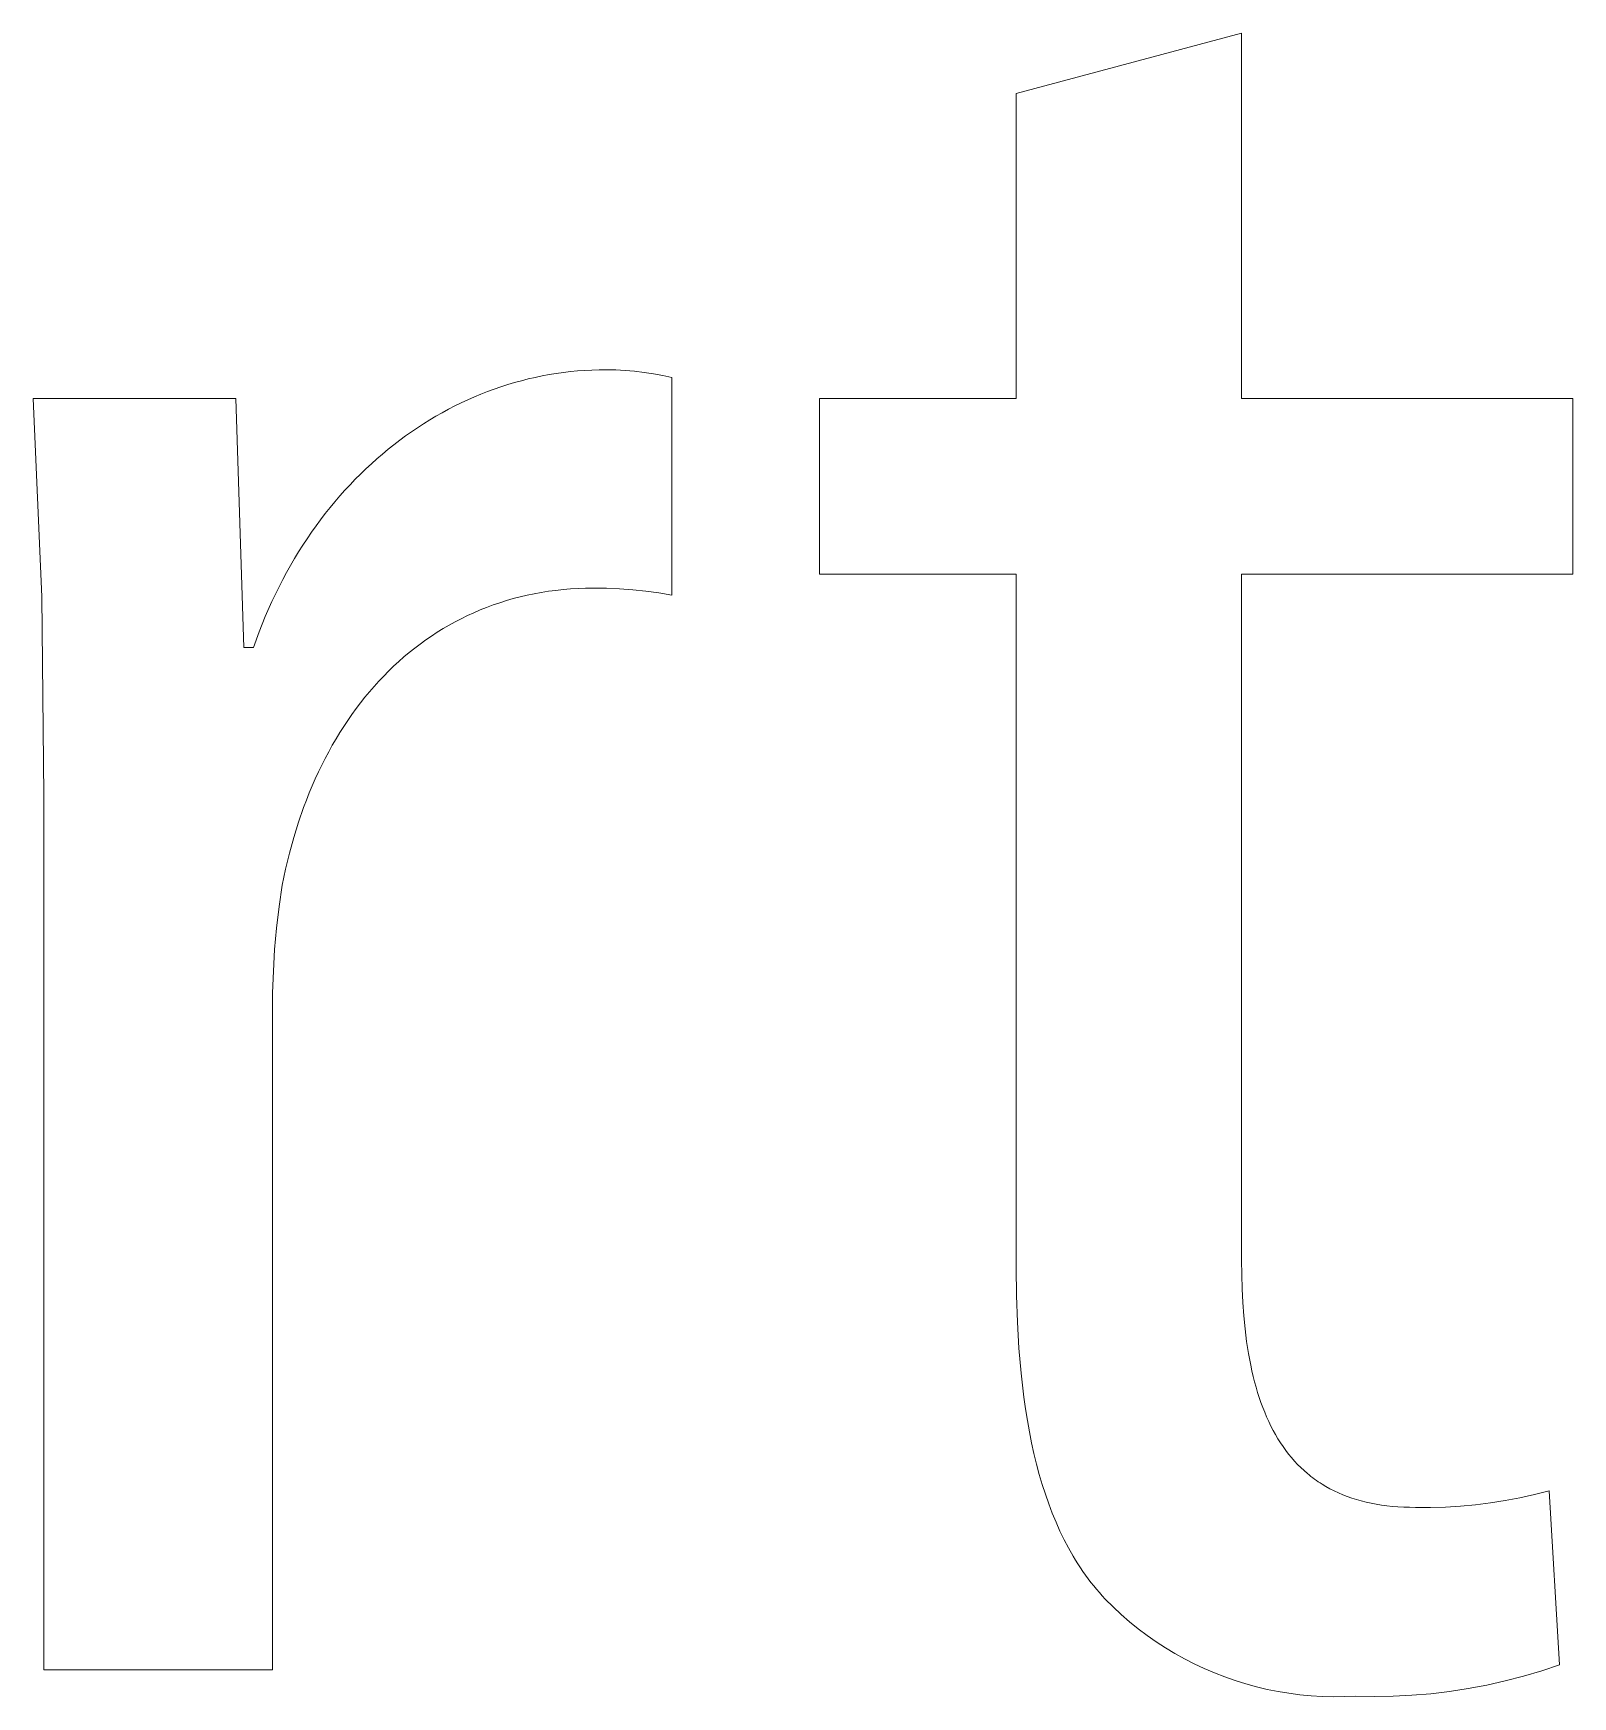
# Model space of a CAD drawing. Header units: millimetres. Extents: x -1656 to 3995, y -637 to 3312.
# Drawn here: x 2539.49 to 2572.65, y -542.41 to -506.58 of the extents above; entities that cross this region are included whole.
import ezdxf

# ---------------------------------------------------------------- set-up
doc = ezdxf.new("R2010")
doc.units = ezdxf.units.MM
doc.header["$MEASUREMENT"] = 0
doc.layers.add('Domyślny', color=7, linetype='Continuous', true_color=0x000000)

msp = doc.modelspace()

# ---------------------------------------------------------------- linework, layer by layer
at = {"layer": 'Domyślny', "color": 18, "lineweight": 15, "true_color": 0x000000}
for p, q in [((2560.665, -507.881), (2565.52, -506.582)), ((2565.52, -506.582), (2565.52, -514.448)), ((2560.665, -514.448), (2560.665, -507.881)), ((2550.007, -514.065), (2550.155, -514.027)), ((2550.155, -514.027), (2550.305, -513.993)), ((2550.305, -513.993), (2550.455, -513.962)), ((2550.455, -513.962), (2550.606, -513.934)), ((2550.606, -513.934), (2550.758, -513.909)), ((2550.758, -513.909), (2550.91, -513.887)), ((2550.91, -513.887), (2551.063, -513.869)), ((2551.063, -513.869), (2551.217, -513.854)), ((2551.217, -513.854), (2551.371, -513.842)), ((2551.371, -513.842), (2551.526, -513.834)), ((2551.526, -513.834), (2551.681, -513.829)), ((2551.681, -513.829), (2551.837, -513.827)), ((2551.837, -513.827), (2552.041, -513.832)), ((2552.041, -513.832), (2552.244, -513.843)), ((2552.244, -513.843), (2552.446, -513.861)), ((2552.446, -513.861), (2552.649, -513.885)), ((2552.649, -513.885), (2552.85, -513.916)), ((2552.85, -513.916), (2553.05, -513.953)), ((2553.05, -513.953), (2553.248, -513.996)), ((2553.248, -513.996), (2553.248, -518.682)), ((2548.852, -514.476), (2548.993, -514.414)), ((2548.993, -514.414), (2549.135, -514.355)), ((2549.135, -514.355), (2549.277, -514.299)), ((2549.277, -514.299), (2549.421, -514.246)), ((2549.421, -514.246), (2549.566, -514.196)), ((2549.566, -514.196), (2549.712, -514.149)), ((2549.712, -514.149), (2549.859, -514.105)), ((2549.859, -514.105), (2550.007, -514.065)), ((2539.676, -518.718), (2539.493, -514.448)), ((2539.493, -514.448), (2543.858, -514.448)), ((2543.858, -514.448), (2544.028, -519.811)), ((2548.166, -514.829), (2548.3, -514.753)), ((2548.3, -514.753), (2548.437, -514.679)), ((2548.437, -514.679), (2548.574, -514.609)), ((2548.574, -514.609), (2548.712, -514.541)), ((2548.712, -514.541), (2548.852, -514.476)), ((2556.431, -518.23), (2556.431, -514.448)), ((2556.431, -514.448), (2560.665, -514.448)), ((2565.52, -514.448), (2572.651, -514.448)), ((2572.651, -514.448), (2572.651, -518.23)), ((2547.64, -515.163), (2547.769, -515.076)), ((2547.769, -515.076), (2547.9, -514.991)), ((2547.9, -514.991), (2548.032, -514.909)), ((2548.032, -514.909), (2548.166, -514.829)), ((2547.136, -515.542), (2547.26, -515.443)), ((2547.26, -515.443), (2547.385, -515.347)), ((2547.385, -515.347), (2547.511, -515.254)), ((2547.511, -515.254), (2547.64, -515.163)), ((2546.775, -515.853), (2546.894, -515.747)), ((2546.894, -515.747), (2547.014, -515.643)), ((2547.014, -515.643), (2547.136, -515.542)), ((2546.316, -516.305), (2546.428, -516.188)), ((2546.428, -516.188), (2546.542, -516.074)), ((2546.542, -516.074), (2546.657, -515.962)), ((2546.657, -515.962), (2546.775, -515.853)), ((2545.991, -516.67), (2546.097, -516.546)), ((2546.097, -516.546), (2546.206, -516.424)), ((2546.206, -516.424), (2546.316, -516.305)), ((2545.783, -516.926), (2545.886, -516.797)), ((2545.886, -516.797), (2545.991, -516.67)), ((2545.486, -517.328), (2545.583, -517.192)), ((2545.583, -517.192), (2545.682, -517.058)), ((2545.682, -517.058), (2545.783, -516.926)), ((2545.208, -517.751), (2545.298, -517.608)), ((2545.298, -517.608), (2545.391, -517.467)), ((2545.391, -517.467), (2545.486, -517.328)), ((2545.033, -518.044), (2545.119, -517.896)), ((2545.119, -517.896), (2545.208, -517.751)), ((2544.787, -518.5), (2544.867, -518.346)), ((2544.867, -518.346), (2544.948, -518.194)), ((2544.948, -518.194), (2545.033, -518.044)), ((2560.665, -518.23), (2556.431, -518.23)), ((2560.665, -533.172), (2560.665, -518.23)), ((2572.651, -518.23), (2565.52, -518.23)), ((2565.52, -518.23), (2565.52, -533.002)), ((2544.634, -518.816), (2544.787, -518.5)), ((2550.129, -518.684), (2549.979, -518.719)), ((2550.281, -518.652), (2550.129, -518.684)), ((2550.434, -518.624), (2550.281, -518.652)), ((2550.589, -518.6), (2550.434, -518.624)), ((2550.746, -518.579), (2550.589, -518.6)), ((2550.905, -518.562), (2550.746, -518.579)), ((2551.065, -518.549), (2550.905, -518.562)), ((2551.226, -518.539), (2551.065, -518.549)), ((2551.39, -518.533), (2551.226, -518.539)), ((2551.555, -518.531), (2551.39, -518.533)), ((2551.839, -518.535), (2551.555, -518.531)), ((2552.122, -518.547), (2551.839, -518.535)), ((2552.405, -518.567), (2552.122, -518.547)), ((2552.687, -518.597), (2552.405, -518.567)), ((2552.969, -518.635), (2552.687, -518.597)), ((2553.248, -518.682), (2552.969, -518.635)), ((2539.719, -522.991), (2539.676, -518.718)), ((2544.491, -519.139), (2544.634, -518.816)), ((2548.979, -519.061), (2548.843, -519.123)), ((2549.116, -519.002), (2548.979, -519.061)), ((2549.256, -518.946), (2549.116, -519.002)), ((2549.397, -518.894), (2549.256, -518.946)), ((2549.54, -518.845), (2549.397, -518.894)), ((2549.684, -518.799), (2549.54, -518.845)), ((2549.831, -518.757), (2549.684, -518.799)), ((2549.979, -518.719), (2549.831, -518.757)), ((2544.358, -519.471), (2544.491, -519.139)), ((2548.319, -519.404), (2548.193, -519.482)), ((2548.448, -519.329), (2548.319, -519.404)), ((2548.578, -519.257), (2548.448, -519.329)), ((2548.709, -519.189), (2548.578, -519.257)), ((2548.843, -519.123), (2548.709, -519.189)), ((2544.235, -519.811), (2544.358, -519.471)), ((2547.827, -519.735), (2547.708, -519.825)), ((2547.947, -519.648), (2547.827, -519.735)), ((2548.069, -519.564), (2547.947, -519.648)), ((2548.193, -519.482), (2548.069, -519.564)), ((2544.028, -519.811), (2544.235, -519.811)), ((2547.365, -520.113), (2547.255, -520.215)), ((2547.478, -520.014), (2547.365, -520.113)), ((2547.592, -519.918), (2547.478, -520.014)), ((2547.708, -519.825), (2547.592, -519.918)), ((2547.041, -520.426), (2546.937, -520.536)), ((2547.147, -520.319), (2547.041, -520.426)), ((2547.255, -520.215), (2547.147, -520.319)), ((2546.735, -520.764), (2546.637, -520.882)), ((2546.835, -520.649), (2546.735, -520.764)), ((2546.937, -520.536), (2546.835, -520.649)), ((2546.448, -521.126), (2546.357, -521.251)), ((2546.542, -521.003), (2546.448, -521.126)), ((2546.637, -520.882), (2546.542, -521.003)), ((2546.181, -521.51), (2546.096, -521.643)), ((2546.268, -521.379), (2546.181, -521.51)), ((2546.357, -521.251), (2546.268, -521.379)), ((2545.934, -521.916), (2545.856, -522.055)), ((2546.014, -521.778), (2545.934, -521.916)), ((2546.096, -521.643), (2546.014, -521.778)), ((2545.78, -522.198), (2545.707, -522.342)), ((2545.856, -522.055), (2545.78, -522.198)), ((2545.567, -522.638), (2545.5, -522.788)), ((2545.636, -522.489), (2545.567, -522.638)), ((2545.707, -522.342), (2545.636, -522.489)), ((2539.719, -541.828), (2539.719, -522.991)), ((2545.436, -522.942), (2545.375, -523.097)), ((2545.5, -522.788), (2545.436, -522.942)), ((2545.315, -523.254), (2545.204, -523.574)), ((2545.375, -523.097), (2545.315, -523.254)), ((2545.204, -523.574), (2545.102, -523.902)), ((2545.102, -523.902), (2545.01, -524.237)), ((2545.01, -524.237), (2544.928, -524.58)), ((2544.928, -524.58), (2544.856, -524.93)), ((2544.856, -524.93), (2544.788, -525.39)), ((2544.788, -525.39), (2544.733, -525.852)), ((2544.733, -525.852), (2544.692, -526.315)), ((2544.692, -526.315), (2544.664, -526.779)), ((2544.664, -526.779), (2544.649, -527.244)), ((2544.649, -527.244), (2544.649, -541.828)), ((2565.52, -533.002), (2565.522, -533.316)), ((2560.671, -533.766), (2560.665, -533.172)), ((2565.522, -533.316), (2565.531, -533.62)), ((2565.531, -533.62), (2565.546, -533.916)), ((2560.69, -534.342), (2560.671, -533.766)), ((2565.546, -533.916), (2565.567, -534.204)), ((2560.722, -534.899), (2560.69, -534.342)), ((2565.567, -534.204), (2565.594, -534.482)), ((2565.594, -534.482), (2565.628, -534.752)), ((2565.628, -534.752), (2565.668, -535.012)), ((2560.769, -535.437), (2560.722, -534.899)), ((2565.668, -535.012), (2565.716, -535.263)), ((2560.829, -535.956), (2560.769, -535.437)), ((2565.716, -535.263), (2565.742, -535.386)), ((2565.742, -535.386), (2565.77, -535.506)), ((2565.77, -535.506), (2565.799, -535.623)), ((2565.799, -535.623), (2565.831, -535.738)), ((2565.831, -535.738), (2565.864, -535.851)), ((2565.864, -535.851), (2565.899, -535.962)), ((2560.865, -536.208), (2560.829, -535.956)), ((2560.905, -536.455), (2560.865, -536.208)), ((2565.899, -535.962), (2565.936, -536.07)), ((2565.936, -536.07), (2565.975, -536.176)), ((2565.975, -536.176), (2566.016, -536.279)), ((2560.948, -536.698), (2560.905, -536.455)), ((2566.016, -536.279), (2566.058, -536.38)), ((2566.058, -536.38), (2566.103, -536.479)), ((2566.103, -536.479), (2566.149, -536.575)), ((2566.149, -536.575), (2566.198, -536.669)), ((2560.995, -536.935), (2560.948, -536.698)), ((2561.047, -537.167), (2560.995, -536.935)), ((2566.198, -536.669), (2566.248, -536.76)), ((2566.248, -536.76), (2566.3, -536.849)), ((2566.3, -536.849), (2566.355, -536.935)), ((2566.355, -536.935), (2566.411, -537.019)), ((2561.102, -537.394), (2561.047, -537.167)), ((2566.411, -537.019), (2566.469, -537.101)), ((2566.469, -537.101), (2566.53, -537.179)), ((2566.53, -537.179), (2566.592, -537.256)), ((2566.592, -537.256), (2566.657, -537.33)), ((2566.657, -537.33), (2566.724, -537.401)), ((2561.161, -537.616), (2561.102, -537.394)), ((2561.225, -537.833), (2561.161, -537.616)), ((2566.724, -537.401), (2566.793, -537.47)), ((2566.793, -537.47), (2566.864, -537.536)), ((2566.864, -537.536), (2566.937, -537.6)), ((2566.937, -537.6), (2566.974, -537.63)), ((2566.974, -537.63), (2567.012, -537.661)), ((2567.012, -537.661), (2567.051, -537.69)), ((2567.051, -537.69), (2567.09, -537.719)), ((2561.293, -538.044), (2561.225, -537.833)), ((2561.365, -538.25), (2561.293, -538.044)), ((2567.09, -537.719), (2567.13, -537.747)), ((2567.13, -537.747), (2567.17, -537.775)), ((2567.17, -537.775), (2567.211, -537.802)), ((2567.211, -537.802), (2567.252, -537.828)), ((2567.252, -537.828), (2567.337, -537.879)), ((2567.337, -537.879), (2567.423, -537.927)), ((2567.423, -537.927), (2567.512, -537.972)), ((2567.512, -537.972), (2567.603, -538.015)), ((2567.603, -538.015), (2567.697, -538.055)), ((2567.697, -538.055), (2567.793, -538.092)), ((2571.514, -538.121), (2571.83, -538.051)), ((2571.83, -538.051), (2572.143, -537.97)), ((2572.143, -537.97), (2572.369, -541.715)), ((2561.441, -538.452), (2561.365, -538.25)), ((2567.793, -538.092), (2567.891, -538.127)), ((2567.891, -538.127), (2567.992, -538.158)), ((2567.992, -538.158), (2568.095, -538.188)), ((2568.095, -538.188), (2568.201, -538.214)), ((2568.201, -538.214), (2568.309, -538.238)), ((2568.309, -538.238), (2568.42, -538.259)), ((2568.42, -538.259), (2568.533, -538.277)), ((2568.533, -538.277), (2568.648, -538.293)), ((2568.648, -538.293), (2568.766, -538.305)), ((2568.766, -538.305), (2568.887, -538.315)), ((2568.887, -538.315), (2569.01, -538.322)), ((2569.01, -538.322), (2569.136, -538.326)), ((2569.136, -538.326), (2569.264, -538.328)), ((2569.264, -538.328), (2569.588, -538.329)), ((2569.588, -538.329), (2569.911, -538.32)), ((2569.911, -538.32), (2570.234, -538.301)), ((2570.234, -538.301), (2570.556, -538.271)), ((2570.556, -538.271), (2570.877, -538.231)), ((2570.877, -538.231), (2571.197, -538.181)), ((2571.197, -538.181), (2571.514, -538.121)), ((2561.522, -538.647), (2561.441, -538.452)), ((2561.607, -538.838), (2561.522, -538.647)), ((2561.697, -539.023), (2561.607, -538.838)), ((2561.791, -539.202), (2561.697, -539.023)), ((2561.89, -539.376), (2561.791, -539.202)), ((2561.941, -539.461), (2561.89, -539.376)), ((2561.993, -539.545), (2561.941, -539.461)), ((2562.047, -539.627), (2561.993, -539.545)), ((2562.102, -539.708), (2562.047, -539.627)), ((2562.158, -539.787), (2562.102, -539.708)), ((2562.215, -539.865), (2562.158, -539.787)), ((2562.273, -539.942), (2562.215, -539.865)), ((2562.333, -540.017), (2562.273, -539.942)), ((2562.394, -540.091), (2562.333, -540.017)), ((2562.456, -540.163), (2562.394, -540.091)), ((2562.519, -540.234), (2562.456, -540.163)), ((2562.584, -540.304), (2562.519, -540.234)), ((2562.753, -540.472), (2562.584, -540.304)), ((2562.927, -540.634), (2562.753, -540.472)), ((2563.107, -540.791), (2562.927, -540.634)), ((2563.292, -540.941), (2563.107, -540.791)), ((2563.482, -541.084), (2563.292, -540.941)), ((2563.677, -541.221), (2563.482, -541.084)), ((2563.877, -541.351), (2563.677, -541.221)), ((2564.081, -541.474), (2563.877, -541.351)), ((2564.289, -541.59), (2564.081, -541.474)), ((2564.501, -541.699), (2564.289, -541.59)), ((2544.649, -541.828), (2539.719, -541.828)), ((2564.716, -541.8), (2564.501, -541.699)), ((2564.935, -541.894), (2564.716, -541.8)), ((2565.157, -541.98), (2564.935, -541.894)), ((2565.382, -542.059), (2565.157, -541.98)), ((2571.593, -541.962), (2571.199, -542.065)), ((2571.983, -541.845), (2571.593, -541.962)), ((2572.369, -541.715), (2571.983, -541.845)), ((2565.61, -542.129), (2565.382, -542.059)), ((2565.84, -542.192), (2565.61, -542.129)), ((2566.071, -542.247), (2565.84, -542.192)), ((2566.305, -542.294), (2566.071, -542.247)), ((2566.54, -542.332), (2566.305, -542.294)), ((2566.776, -542.363), (2566.54, -542.332)), ((2569.594, -542.34), (2569.188, -542.374)), ((2569.998, -542.292), (2569.594, -542.34)), ((2570.401, -542.23), (2569.998, -542.292)), ((2570.801, -542.154), (2570.401, -542.23)), ((2571.199, -542.065), (2570.801, -542.154)), ((2567.014, -542.385), (2566.776, -542.363)), ((2567.251, -542.399), (2567.014, -542.385)), ((2567.49, -542.405), (2567.251, -542.399)), ((2567.728, -542.403), (2567.49, -542.405)), ((2567.966, -542.392), (2567.728, -542.403)), ((2568.373, -542.4), (2567.966, -542.392)), ((2568.781, -542.394), (2568.373, -542.4)), ((2569.188, -542.374), (2568.781, -542.394))]:
    msp.add_line(p, q, dxfattribs=at)

doc.saveas('drawing.dxf')
